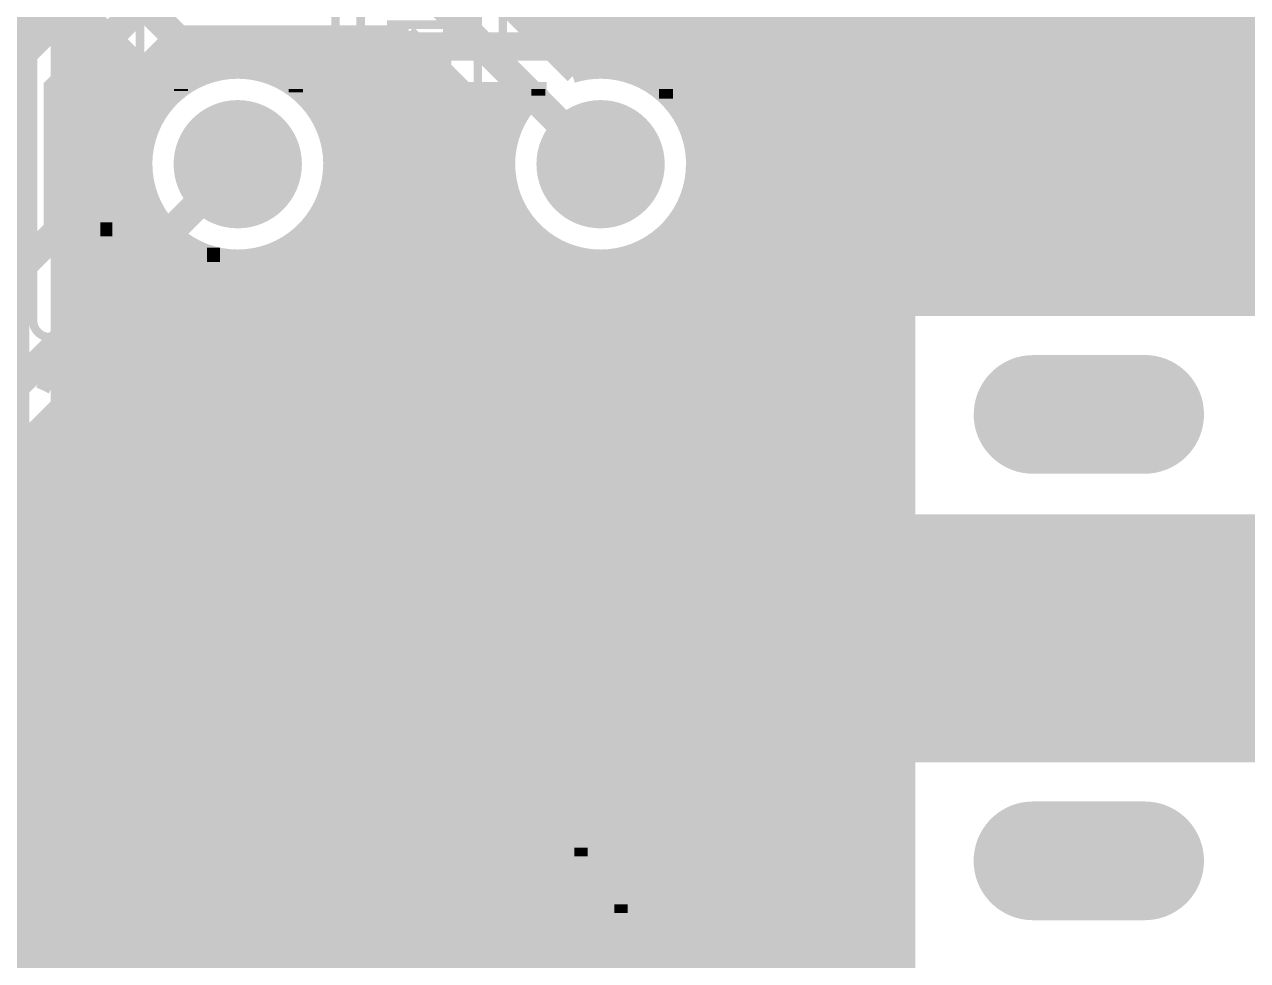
# Model space of a CAD drawing. Extents: x -5 to 100, y -56 to 115.
# Drawn here: x 32.93 to 54.84, y 21.21 to 37.99 of the extents above; entities that cross this region are included whole.
import ezdxf

# ---------------------------------------------------------------- set-up
doc = ezdxf.new("R2010")
doc.units = 0
doc.header["$MEASUREMENT"] = 0
doc.layers.get('0').update_dxf_attribs({"linetype": 'CONTINUOUS'})
for name, color, linetype in [('22-314-0_BOT', 7, 'CONTINUOUS'), ('22-314-0_DRD', 7, 'CONTINUOUS'), ('22-314-0_DRL', 2, 'CONTINUOUS'), ('22-314-0_SMB', 4, 'CONTINUOUS'), ('22-314-0_SMT', 3, 'CONTINUOUS'), ('22-314-0_SST', 5, 'CONTINUOUS'), ('22-314-0_TOP', 10, 'CONTINUOUS'), ('THRUHOLE_TAP', 12, 'CONTINUOUS')]:
    doc.layers.add(name, color=color, linetype=linetype)

# ---------------------------------------------------------------- blocks, each defined once
blk = doc.blocks.new('ROUND_3')
at = {"const_width": 1.14935}
blk.add_lwpolyline([(-0.574674, 0, 1), (0.574674, 0, 1)], format="xyb", close=True, dxfattribs=at)
blk = doc.blocks.new('ROUND_18')
at = {"const_width": 0.65024}
blk.add_lwpolyline([(-0.32512, 0, 1), (0.32512, 0, 1)], format="xyb", close=True, dxfattribs=at)

msp = doc.modelspace()

# ---------------------------------------------------------------- linework, layer by layer
at = {"layer": '22-314-0_BOT'}
for points, const_width in [([(43.66514, 17.85366), (38.227, 17.85366), (22.098, 34.036), (22.098, 36.322), (17.78, 40.64), (17.78, 64.516), (20.066, 66.802), (20.066, 81.788), (18.288, 83.566), (18.288, 90.932), (14.224, 94.996), (14.224, 104.77246), (15.75054, 106.299)], 0.508), ([(43.66514, 11.3538), (46.38294, 8.636), (50.8, 8.636), (52.578, 10.414), (52.578, 11.43), (48.006, 16.002), (48.006, 19.05), (45.466, 21.59), (37.592, 21.59), (32.766, 26.416), (32.766, 42.926), (22.86, 52.832), (22.86, 94.488), (17.59712, 99.74834), (17.59712, 104.648), (19.25066, 106.299)], 0.508), ([(26.24836, 106.299), (24.638, 104.68864), (24.638, 99.822), (25.146, 99.314), (25.146, 56.134), (30.48, 50.8), (30.48, 46.736), (34.036, 43.18), (34.036, 39.37), (35.814, 37.592), (53.594, 37.592), (58.166, 33.02), (65.024, 33.02), (67.38366, 35.37966), (67.38366, 35.4838)], 0.508), ([(50.165, 11.3538), (50.165, 11.557), (46.482, 15.24), (46.482, 19.05), (44.958, 20.574), (37.084, 20.574), (23.114, 34.544), (23.114, 41.656), (18.796, 45.974), (18.796, 64.262), (20.828, 66.294), (20.828, 82.296), (19.304, 83.82), (19.304, 96.266), (15.75054, 99.81946), (15.75054, 101.69906)], 0.508), ([(33.528, 38.80104), (35.27552, 37.05352)], 0.254), ([(33.528, 38.80104), (33.528, 26.73096)], 0.254), ([(33.6804, 38.64864), (33.6804, 26.57856)], 0.254), ([(33.909, 38.42004), (33.909, 26.34996)], 0.254), ([(54.2544, 38.354), (54.2544, 38.00856)], 0.254), ([(54.483, 38.354), (54.483, 37.77996)], 0.254), ([(54.7116, 38.354), (54.7116, 37.55136)], 0.254), ([(54.9402, 38.354), (54.9402, 37.32276)], 0.254), ([(34.1376, 38.19144), (34.1376, 26.12136)], 0.254), ([(54.13756, 38.1254), (58.48096, 33.782)], 0.254), ([(34.35604, 37.973), (33.528, 37.973)], 0.254), ([(34.3662, 37.96284), (34.3662, 25.89276)], 0.254), ([(57.32018, 37.973), (54.28996, 37.973)], 0.254), ([(34.58464, 37.7444), (33.528, 37.7444)], 0.254), ([(34.5948, 37.73424), (34.5948, 25.66416)], 0.254), ([(57.54878, 37.7444), (54.51856, 37.7444)], 0.254), ([(34.81324, 37.5158), (33.528, 37.5158)], 0.254), ([(34.8234, 37.50564), (34.8234, 25.43556)], 0.254), ([(57.77484, 37.5158), (54.74716, 37.5158)], 0.254), ([(35.04184, 37.2872), (33.528, 37.2872)], 0.254), ([(35.052, 37.27704), (35.052, 25.20696)], 0.254), ([(35.27044, 37.0586), (33.528, 37.0586)], 0.254), ([(35.2806, 37.04844), (35.2806, 36.24326)], 0.254), ([(35.78606, 36.83), (33.528, 36.83)], 0.254), ([(35.5092, 36.8935), (35.5092, 36.57854)], 0.254), ([(35.7378, 36.83254), (35.7378, 36.79444)], 0.254), ([(42.28592, 36.83), (37.72408, 36.83)], 0.254), ([(42.28592, 36.83), (37.72408, 36.83)], 0.254), ([(37.7952, 36.83), (37.7952, 36.77412)], 0.254), ([(38.0238, 36.83), (38.0238, 36.5506)], 0.254), ([(38.2524, 36.83), (38.2524, 36.195)], 0.254), ([(38.481, 36.83), (38.481, 22.352)], 0.254), ([(38.7096, 36.83), (38.7096, 22.352)], 0.254), ([(38.9382, 36.83), (38.9382, 22.352)], 0.254), ([(39.1668, 36.83), (39.1668, 22.352)], 0.254), ([(39.3954, 36.83), (39.3954, 22.352)], 0.254), ([(39.624, 36.83), (39.624, 22.352)], 0.254), ([(39.8526, 36.83), (39.8526, 22.352)], 0.254), ([(40.0812, 36.83), (40.0812, 22.352)], 0.254), ([(40.3098, 36.83), (40.3098, 22.352)], 0.254), ([(40.5384, 36.83), (40.5384, 22.352)], 0.254), ([(40.767, 36.83), (40.767, 22.352)], 0.254), ([(40.9956, 36.83), (40.9956, 22.352)], 0.254), ([(41.2242, 36.83), (41.2242, 22.352)], 0.254), ([(41.4528, 36.83), (41.4528, 22.352)], 0.254), ([(41.6814, 36.83), (41.6814, 36.00704)], 0.254), ([(41.91, 36.83), (41.91, 36.45408)], 0.254), ([(42.1386, 36.83), (42.1386, 36.71062)], 0.254), ([(53.27904, 36.83), (44.22394, 36.83)], 0.254), ([(53.27904, 36.83), (44.22394, 36.83)], 0.254), ([(44.4246, 36.83), (44.4246, 36.65982)], 0.254), ([(44.6532, 36.83), (44.6532, 36.37534)], 0.254), ([(44.8818, 36.83), (44.8818, 35.8013)], 0.254), ([(45.1104, 36.83), (45.1104, 22.352)], 0.254), ([(45.339, 36.83), (45.339, 22.352)], 0.254), ([(45.5676, 36.83), (45.5676, 22.34438)], 0.254), ([(45.7962, 36.83), (45.7962, 22.2758)], 0.254), ([(46.0248, 36.83), (46.0248, 22.10816)], 0.254), ([(46.2534, 36.83), (46.2534, 21.87956)], 0.254), ([(46.482, 36.83), (46.482, 21.65096)], 0.254), ([(46.7106, 36.83), (46.7106, 21.42236)], 0.254), ([(46.9392, 36.83), (46.9392, 21.19376)], 0.254), ([(47.1678, 36.83), (47.1678, 20.96516)], 0.254), ([(47.3964, 36.83), (47.3964, 20.73656)], 0.254), ([(47.625, 36.83), (47.625, 20.50796)], 0.254), ([(47.8536, 36.83), (47.8536, 20.27936)], 0.254), ([(48.0822, 36.83), (48.0822, 20.05076)], 0.254), ([(48.3108, 36.83), (48.3108, 19.82216)], 0.254), ([(48.5394, 36.83), (48.5394, 19.59356)], 0.254), ([(48.768, 36.83), (48.768, 19.05)], 0.254), ([(48.9966, 36.83), (48.9966, 32.893)], 0.254), ([(49.2252, 36.83), (49.2252, 32.893)], 0.254), ([(49.4538, 36.83), (49.4538, 32.893)], 0.254), ([(49.6824, 36.83), (49.6824, 32.893)], 0.254), ([(49.911, 36.83), (49.911, 32.893)], 0.254), ([(50.1396, 36.83), (50.1396, 32.893)], 0.254), ([(50.3682, 36.83), (50.3682, 32.893)], 0.254), ([(50.5968, 36.83), (50.5968, 32.893)], 0.254), ([(50.8254, 36.83), (50.8254, 32.893)], 0.254), ([(51.054, 36.83), (51.054, 32.893)], 0.254), ([(51.2826, 36.83), (51.2826, 32.893)], 0.254), ([(51.5112, 36.83), (51.5112, 32.893)], 0.254), ([(51.7398, 36.83), (51.7398, 32.893)], 0.254), ([(51.9684, 36.83), (51.9684, 32.893)], 0.254), ([(52.197, 36.83), (52.197, 32.893)], 0.254), ([(52.4256, 36.83), (52.4256, 32.893)], 0.254), ([(52.6542, 36.83), (52.6542, 32.893)], 0.254), ([(52.8828, 36.83), (52.8828, 32.893)], 0.254), ([(53.1114, 36.83), (53.1114, 32.893)], 0.254), ([(53.27904, 36.83), (57.62752, 32.48152)], 0.254), ([(53.34, 36.76904), (53.34, 32.893)], 0.254), ([(35.52952, 36.6014), (33.528, 36.6014)], 0.254), ([(42.02938, 36.6014), (37.98062, 36.6014)], 0.254), ([(53.50764, 36.6014), (44.48048, 36.6014)], 0.254), ([(53.5686, 36.54044), (53.5686, 32.893)], 0.254), ([(35.35426, 36.3728), (33.528, 36.3728)], 0.254), ([(41.85412, 36.3728), (38.15334, 36.3728)], 0.254), ([(53.73624, 36.3728), (44.6532, 36.3728)], 0.254), ([(53.7972, 36.31184), (53.7972, 32.893)], 0.254), ([(35.23234, 36.1442), (33.528, 36.1442)], 0.254), ([(41.7322, 36.1442), (38.27526, 36.1442)], 0.254), ([(53.96484, 36.1442), (44.77512, 36.1442)], 0.254), ([(54.0258, 36.08324), (54.0258, 32.893)], 0.254), ([(35.1536, 35.9156), (33.528, 35.9156)], 0.254), ([(41.65346, 35.9156), (38.354, 35.9156)], 0.254), ([(54.19344, 35.9156), (44.85386, 35.9156)], 0.254), ([(54.2544, 35.85464), (54.2544, 32.893)], 0.254), ([(35.10788, 35.687), (33.528, 35.687)], 0.254), ([(41.60774, 35.687), (38.39972, 35.687)], 0.254), ([(54.42204, 35.687), (44.89958, 35.687)], 0.254), ([(54.483, 35.62604), (54.483, 32.893)], 0.254), ([(35.09772, 35.4584), (33.528, 35.4584)], 0.254), ([(41.59758, 35.4584), (38.41242, 35.4584)], 0.254), ([(54.65064, 35.4584), (44.91228, 35.4584)], 0.254), ([(54.7116, 35.39744), (54.7116, 32.893)], 0.254), ([(35.1155, 35.2298), (33.528, 35.2298)], 0.254), ([(41.61536, 35.2298), (38.3921, 35.2298)], 0.254), ([(44.8818, 35.16884), (44.8818, 22.352)], 0.254), ([(54.87924, 35.2298), (44.89196, 35.2298)], 0.254), ([(54.9402, 35.16884), (54.9402, 32.893)], 0.254), ([(35.16884, 35.0012), (33.528, 35.0012)], 0.254), ([(41.6687, 35.0012), (38.33876, 35.0012)], 0.254), ([(41.6814, 34.96056), (41.6814, 22.352)], 0.254), ([(55.10784, 35.0012), (44.83862, 35.0012)], 0.254), ([(35.25774, 34.7726), (33.528, 34.7726)], 0.254), ([(35.2806, 34.72688), (35.2806, 24.97836)], 0.254), ([(38.2524, 34.7726), (38.2524, 22.352)], 0.254), ([(41.7576, 34.7726), (38.2524, 34.7726)], 0.254), ([(55.33644, 34.7726), (44.75226, 34.7726)], 0.254), ([(35.38982, 34.544), (33.528, 34.544)], 0.254), ([(41.88968, 34.544), (38.12032, 34.544)], 0.254), ([(41.91, 34.51352), (41.91, 22.352)], 0.254), ([(55.56504, 34.544), (44.62018, 34.544)], 0.254), ([(44.6532, 34.5948), (44.6532, 22.352)], 0.254), ([(35.57778, 34.3154), (33.528, 34.3154)], 0.254), ([(35.5092, 34.38906), (35.5092, 24.74976)], 0.254), ([(42.07764, 34.3154), (37.92982, 34.3154)], 0.254), ([(38.0238, 34.417), (38.0238, 22.352)], 0.254), ([(44.4246, 34.31032), (44.4246, 22.352)], 0.254), ([(55.79364, 34.3154), (44.42968, 34.3154)], 0.254), ([(35.86226, 34.0868), (33.528, 34.0868)], 0.254), ([(35.7378, 34.1757), (35.7378, 24.52116)], 0.254), ([(42.36212, 34.0868), (37.64534, 34.0868)], 0.254), ([(37.7952, 34.19348), (37.7952, 22.46376)], 0.254), ([(42.1386, 34.25952), (42.1386, 22.352)], 0.254), ([(42.3672, 34.08426), (42.3672, 22.352)], 0.254), ([(56.02224, 34.0868), (44.1452, 34.0868)], 0.254), ([(44.196, 34.11982), (44.196, 22.352)], 0.254), ([(36.43376, 33.8582), (33.528, 33.8582)], 0.254), ([(35.9664, 34.02584), (35.9664, 24.29256)], 0.254), ([(36.195, 33.92424), (36.195, 24.06396)], 0.254), ([(36.4236, 33.86074), (36.4236, 23.83536)], 0.254), ([(42.93362, 33.8582), (37.07384, 33.8582)], 0.254), ([(37.1094, 33.86582), (37.1094, 23.14956)], 0.254), ([(37.338, 33.93186), (37.338, 22.92096)], 0.254), ([(37.5666, 34.03854), (37.5666, 22.69236)], 0.254), ([(42.5958, 33.96234), (42.5958, 22.352)], 0.254), ([(42.8244, 33.8836), (42.8244, 22.352)], 0.254), ([(43.053, 33.83788), (43.053, 22.352)], 0.254), ([(43.5102, 33.8455), (43.5102, 22.352)], 0.254), ([(56.25084, 33.8582), (43.5737, 33.8582)], 0.254), ([(43.7388, 33.89884), (43.7388, 22.352)], 0.254), ([(43.9674, 33.98774), (43.9674, 22.352)], 0.254), ([(56.47944, 33.6296), (33.528, 33.6296)], 0.254), ([(36.6522, 33.83026), (36.6522, 23.60676)], 0.254), ([(36.8808, 33.83026), (36.8808, 23.37816)], 0.254), ([(43.2816, 33.82772), (43.2816, 22.352)], 0.254), ([(21.55698, 33.49752), (37.68344, 17.32026)], 0.254), ([(56.70804, 33.401), (33.528, 33.401)], 0.254), ([(56.93664, 33.1724), (33.528, 33.1724)], 0.254), ([(57.16524, 32.9438), (33.528, 32.9438)], 0.254), ([(55.118, 32.893), (48.768, 32.893), (48.768, 29.083)], 0.254), ([(48.768, 32.7152), (33.528, 32.7152)], 0.254), ([(48.768, 32.4866), (33.528, 32.4866)], 0.254), ([(48.768, 32.258), (33.528, 32.258)], 0.254), ([(48.768, 32.0294), (33.528, 32.0294)], 0.254), ([(48.768, 31.8008), (33.528, 31.8008)], 0.254), ([(48.768, 31.5722), (33.528, 31.5722)], 0.254), ([(48.768, 31.3436), (33.528, 31.3436)], 0.254), ([(48.768, 31.115), (33.528, 31.115)], 0.254), ([(48.768, 30.8864), (33.528, 30.8864)], 0.254), ([(48.768, 30.6578), (33.528, 30.6578)], 0.254), ([(48.768, 30.4292), (33.528, 30.4292)], 0.254), ([(48.768, 30.2006), (33.528, 30.2006)], 0.254), ([(48.768, 29.972), (33.528, 29.972)], 0.254), ([(48.768, 29.7434), (33.528, 29.7434)], 0.254), ([(48.768, 29.5148), (33.528, 29.5148)], 0.254), ([(48.768, 29.2862), (33.528, 29.2862)], 0.254), ([(74.676, 29.0576), (33.528, 29.0576)], 0.254), ([(55.118, 29.083), (48.768, 29.083)], 0.254), ([(48.9966, 29.083), (48.9966, 24.892)], 0.254), ([(49.2252, 29.083), (49.2252, 24.892)], 0.254), ([(49.4538, 29.083), (49.4538, 24.892)], 0.254), ([(49.6824, 29.083), (49.6824, 24.892)], 0.254), ([(49.911, 29.083), (49.911, 24.892)], 0.254), ([(50.1396, 29.083), (50.1396, 24.892)], 0.254), ([(50.3682, 29.083), (50.3682, 24.892)], 0.254), ([(50.5968, 29.083), (50.5968, 24.892)], 0.254), ([(50.8254, 29.083), (50.8254, 24.892)], 0.254), ([(51.054, 29.083), (51.054, 24.892)], 0.254), ([(51.2826, 29.083), (51.2826, 24.892)], 0.254), ([(51.5112, 29.083), (51.5112, 24.892)], 0.254), ([(51.7398, 29.083), (51.7398, 24.892)], 0.254), ([(51.9684, 29.083), (51.9684, 24.892)], 0.254), ([(52.197, 29.083), (52.197, 24.892)], 0.254), ([(52.4256, 29.083), (52.4256, 24.892)], 0.254), ([(52.6542, 29.083), (52.6542, 24.892)], 0.254), ([(52.8828, 29.083), (52.8828, 24.892)], 0.254), ([(53.1114, 29.083), (53.1114, 24.892)], 0.254), ([(53.34, 29.083), (53.34, 24.892)], 0.254), ([(53.5686, 29.083), (53.5686, 24.892)], 0.254), ([(53.7972, 29.083), (53.7972, 24.892)], 0.254), ([(54.0258, 29.083), (54.0258, 24.892)], 0.254), ([(54.2544, 29.083), (54.2544, 24.892)], 0.254), ([(54.483, 29.083), (54.483, 24.892)], 0.254), ([(54.7116, 29.083), (54.7116, 24.892)], 0.254), ([(54.9402, 29.083), (54.9402, 24.892)], 0.254), ([(74.676, 28.829), (33.528, 28.829)], 0.254), ([(74.676, 28.6004), (33.528, 28.6004)], 0.254), ([(74.676, 28.3718), (33.528, 28.3718)], 0.254), ([(74.676, 28.1432), (33.528, 28.1432)], 0.254), ([(74.676, 27.9146), (33.528, 27.9146)], 0.254), ([(74.676, 27.686), (33.528, 27.686)], 0.254), ([(74.676, 27.4574), (33.528, 27.4574)], 0.254), ([(74.676, 27.2288), (33.528, 27.2288)], 0.254), ([(74.676, 27.0002), (33.528, 27.0002)], 0.254), ([(74.676, 26.7716), (33.528, 26.7716)], 0.254), ([(33.528, 26.73096), (37.90696, 22.352)], 0.254), ([(74.676, 26.543), (33.71596, 26.543)], 0.254), ([(74.676, 26.3144), (33.94456, 26.3144)], 0.254), ([(74.676, 26.0858), (34.17316, 26.0858)], 0.254), ([(74.676, 25.8572), (34.40176, 25.8572)], 0.254), ([(74.676, 25.6286), (34.63036, 25.6286)], 0.254), ([(74.676, 25.4), (34.85896, 25.4)], 0.254), ([(74.676, 25.1714), (35.08756, 25.1714)], 0.254), ([(74.676, 24.9428), (35.31616, 24.9428)], 0.254), ([(55.118, 24.892), (48.768, 24.892), (48.768, 21.082)], 0.254), ([(29.24556, 24.6634), (34.32048, 19.58848)], 0.254), ([(48.768, 24.7142), (35.54476, 24.7142)], 0.254), ([(48.768, 24.4856), (35.77336, 24.4856)], 0.254), ([(48.768, 24.257), (36.00196, 24.257)], 0.254), ([(48.768, 24.0284), (36.23056, 24.0284)], 0.254), ([(48.768, 23.7998), (36.45916, 23.7998)], 0.254), ([(48.768, 23.5712), (36.68776, 23.5712)], 0.254), ([(48.768, 23.3426), (36.91636, 23.3426)], 0.254), ([(48.768, 23.114), (37.14496, 23.114)], 0.254), ([(48.768, 22.8854), (37.37356, 22.8854)], 0.254), ([(48.768, 22.6568), (37.60216, 22.6568)], 0.254), ([(48.768, 22.4282), (37.83076, 22.4282)], 0.254), ([(45.466, 22.352), (37.90696, 22.352)], 0.254), ([(32.81934, 22.1996), (31.70936, 22.1996)], 0.254), ([(32.9946, 22.02434), (32.9946, 20.91436)], 0.254), ([(48.768, 22.1996), (45.9232, 22.1996)], 0.254), ([(46.00956, 22.1234), (48.54448, 19.58848)], 0.254), ([(33.04794, 21.971), (31.93796, 21.971)], 0.254), ([(33.2232, 21.79574), (33.2232, 20.68576)], 0.254), ([(48.768, 21.971), (46.16196, 21.971)], 0.254), ([(33.27654, 21.7424), (32.16656, 21.7424)], 0.254), ([(48.768, 21.7424), (46.39056, 21.7424)], 0.254), ([(33.5026, 21.5138), (32.39516, 21.5138)], 0.254), ([(33.4518, 21.5646), (33.4518, 20.45716)], 0.254), ([(48.768, 21.5138), (46.61916, 21.5138)], 0.254), ([(33.7312, 21.2852), (32.62376, 21.2852)], 0.254), ([(33.6804, 21.336), (33.6804, 20.22856)], 0.254), ([(48.768, 21.2852), (46.84776, 21.2852)], 0.254), ([(33.909, 21.1074), (33.909, 19.99996)], 0.254)]:
    msp.add_lwpolyline(points, dxfattribs=dict(at, const_width=const_width))
at = {"layer": '22-314-0_BOT', "const_width": 0.254}
for points in [[(35.27552, 37.05352, 0.1894043), (35.7861, 36.83099)], [(35.27552, 37.05352, 0.1894043), (35.7861, 36.83099)], [(35.78606, 36.83, 0.2414122), (35.09586, 35.4838)], [(38.41242, 35.4838, 0.2410835), (37.72361, 36.82935)], [(42.28592, 36.83, 0.2414122), (41.59572, 35.4838)], [(44.91228, 35.4838, 0.2410835), (44.22347, 36.82935)], [(35.09772, 35.4838, 0.4142136), (36.7538, 33.82772)], [(36.7538, 33.82772, 0.4142136), (38.40988, 35.4838)], [(41.59758, 35.4838, 0.4142136), (43.25366, 33.82772)], [(43.25366, 33.82772, 0.4142136), (44.90974, 35.4838)], [(46.00448, 22.12848, 0.1989124), (45.466, 22.35152)], [(46.00448, 22.12848, 0.1989124), (45.466, 22.35152)]]:
    msp.add_lwpolyline(points, format="xyb", dxfattribs=at)
at = {"layer": '22-314-0_DRD', "const_width": 0.254}
for points in [[(36.1188, 36.1188), (36.1188, 34.8488)], [(37.3888, 36.1188), (36.1188, 36.1188)], [(37.3888, 36.1188), (36.1188, 34.8488)], [(37.3888, 34.8488), (36.1188, 36.1188)], [(37.3888, 34.8488), (37.3888, 36.1188)], [(42.61866, 36.1188), (42.61866, 34.8488)], [(43.88866, 36.1188), (42.61866, 36.1188)], [(43.88866, 36.1188), (42.61866, 34.8488)], [(43.88866, 34.8488), (42.61866, 36.1188)], [(43.88866, 34.8488), (43.88866, 36.1188)], [(36.1188, 34.8488), (37.3888, 34.8488)], [(42.61866, 34.8488), (43.88866, 34.8488)]]:
    msp.add_lwpolyline(points, dxfattribs=at)
at = {"layer": '22-314-0_DRL', "const_width": 0.127}
for points in [[(51.00066, 31.99892, 0.4142136), (50.00244, 31.0007)], [(54.0004, 31.0007, 0.4142136), (52.99964, 32.00146)], [(49.9999, 31.0007, 0.4142136), (51.00066, 29.99994)], [(52.99964, 29.99994, 0.4142136), (54.0004, 31.0007)], [(51.00066, 24.00046, 0.4142136), (49.9999, 22.9997)], [(54.0004, 22.9997, 0.4142136), (52.99964, 24.00046)], [(49.9999, 22.9997, 0.4142136), (51.00066, 21.99894)], [(52.99964, 21.99894, 0.4142136), (54.0004, 22.9997)]]:
    msp.add_lwpolyline(points, format="xyb", dxfattribs=at)
for points in [[(53.3654, 31.93034), (50.63236, 31.93034)], [(50.673, 31.94558), (50.673, 30.05328)], [(50.7873, 31.97606), (50.7873, 30.0228)], [(50.9016, 31.99384), (50.9016, 30.00502)], [(52.99964, 31.99892), (51.00066, 31.99892)], [(51.0159, 31.99892), (51.0159, 29.99994)], [(51.1302, 31.99892), (51.1302, 29.99994)], [(51.2445, 31.99892), (51.2445, 29.99994)], [(51.3588, 31.99892), (51.3588, 29.99994)], [(51.4731, 31.99892), (51.4731, 29.99994)], [(51.5874, 31.99892), (51.5874, 29.99994)], [(51.7017, 31.99892), (51.7017, 29.99994)], [(51.816, 31.99892), (51.816, 29.99994)], [(51.9303, 31.99892), (51.9303, 29.99994)], [(52.0446, 31.99892), (52.0446, 29.99994)], [(52.1589, 31.99892), (52.1589, 29.99994)], [(52.2732, 31.99892), (52.2732, 29.99994)], [(52.3875, 31.99892), (52.3875, 29.99994)], [(52.5018, 31.99892), (52.5018, 29.99994)], [(52.6161, 31.99892), (52.6161, 29.99994)], [(52.7304, 31.99892), (52.7304, 29.99994)], [(52.8447, 31.99892), (52.8447, 29.99994)], [(52.959, 31.99892), (52.959, 29.99994)], [(53.0733, 31.99638), (53.0733, 30.00248)], [(53.1876, 31.98114), (53.1876, 30.01772)], [(53.3019, 31.9532), (53.3019, 30.04566)], [(50.3301, 31.74238), (50.3301, 30.25648)], [(53.57622, 31.81604), (50.42154, 31.81604)], [(50.4444, 31.83128), (50.4444, 30.16758)], [(50.5587, 31.89732), (50.5587, 30.10154)], [(53.4162, 31.90748), (53.4162, 30.09138)], [(53.5305, 31.84652), (53.5305, 30.15234)], [(53.6448, 31.7627), (53.6448, 30.23616)], [(53.80736, 31.58744), (50.1904, 31.58744)], [(50.2158, 31.62046), (50.2158, 30.3784)], [(53.71084, 31.70174), (50.28692, 31.70174)], [(53.7591, 31.65094), (53.7591, 30.34792)], [(53.93182, 31.35884), (50.06594, 31.35884)], [(50.1015, 31.43758), (50.1015, 30.56128)], [(53.88102, 31.47314), (50.11928, 31.47314)], [(53.8734, 31.48584), (53.8734, 30.51302)], [(53.99024, 31.13024), (50.00752, 31.13024)], [(53.96992, 31.24454), (50.03038, 31.24454)], [(53.9877, 31.1531), (53.9877, 30.84576)], [(53.99786, 31.01594), (49.9999, 31.01594)], [(53.99532, 30.90164), (50.00498, 30.90164)], [(53.97754, 30.78734), (50.02276, 30.78734)], [(53.94452, 30.67304), (50.05324, 30.67304)], [(53.89626, 30.55874), (50.1015, 30.55874)], [(53.83022, 30.44444), (50.16754, 30.44444)], [(53.74132, 30.33014), (50.25644, 30.33014)], [(53.6194, 30.21584), (50.37836, 30.21584)], [(53.43906, 30.10154), (50.56124, 30.10154)], [(52.99964, 29.99994), (51.00066, 29.99994)], [(50.4444, 23.83028), (50.4444, 22.16658)], [(50.5587, 23.89632), (50.5587, 22.10308)], [(53.3654, 23.92934), (50.63236, 23.92934)], [(50.673, 23.94458), (50.673, 22.05482)], [(50.7873, 23.9776), (50.7873, 22.0218)], [(50.9016, 23.99538), (50.9016, 22.00402)], [(52.99964, 24.00046), (51.00066, 24.00046)], [(51.0159, 24.00046), (51.0159, 21.99894)], [(51.1302, 24.00046), (51.1302, 21.99894)], [(51.2445, 24.00046), (51.2445, 21.99894)], [(51.3588, 24.00046), (51.3588, 21.99894)], [(51.4731, 24.00046), (51.4731, 21.99894)], [(51.5874, 24.00046), (51.5874, 21.99894)], [(51.7017, 24.00046), (51.7017, 21.99894)], [(51.816, 24.00046), (51.816, 21.99894)], [(51.9303, 24.00046), (51.9303, 21.99894)], [(52.0446, 24.00046), (52.0446, 21.99894)], [(52.1589, 24.00046), (52.1589, 21.99894)], [(52.2732, 24.00046), (52.2732, 21.99894)], [(52.3875, 24.00046), (52.3875, 21.99894)], [(52.5018, 24.00046), (52.5018, 21.99894)], [(52.6161, 24.00046), (52.6161, 21.99894)], [(52.7304, 24.00046), (52.7304, 21.99894)], [(52.8447, 24.00046), (52.8447, 21.99894)], [(52.959, 24.00046), (52.959, 21.99894)], [(53.0733, 23.99538), (53.0733, 22.00148)], [(53.1876, 23.98014), (53.1876, 22.01672)], [(53.3019, 23.9522), (53.3019, 22.0472)], [(53.4162, 23.90902), (53.4162, 22.09038)], [(53.5305, 23.84552), (53.5305, 22.15134)], [(50.2158, 23.61946), (50.2158, 22.37994)], [(53.71084, 23.70074), (50.28692, 23.70074)], [(50.3301, 23.74138), (50.3301, 22.25802)], [(53.57622, 23.81504), (50.42154, 23.81504)], [(53.6448, 23.76424), (53.6448, 22.23516)], [(53.7591, 23.64994), (53.7591, 22.34946)], [(50.1015, 23.43912), (50.1015, 22.56028)], [(53.88102, 23.47214), (50.11928, 23.47214)], [(53.80736, 23.58644), (50.1904, 23.58644)], [(53.8734, 23.48484), (53.8734, 22.51202)], [(53.96992, 23.24354), (50.03038, 23.24354)], [(53.93182, 23.35784), (50.06594, 23.35784)], [(53.99786, 23.01494), (49.9999, 23.01494)], [(53.99024, 23.12924), (50.00752, 23.12924)], [(53.9877, 23.1521), (53.9877, 22.84476)], [(53.99532, 22.90064), (50.00498, 22.90064)], [(53.97754, 22.78634), (50.02276, 22.78634)], [(53.94452, 22.67204), (50.05324, 22.67204)], [(53.89626, 22.55774), (50.1015, 22.55774)], [(53.83022, 22.44344), (50.16754, 22.44344)], [(53.74132, 22.32914), (50.25644, 22.32914)], [(53.6194, 22.21484), (50.37836, 22.21484)], [(53.43906, 22.10054), (50.56124, 22.10054)], [(52.99964, 21.99894), (51.00066, 21.99894)]]:
    msp.add_lwpolyline(points, dxfattribs=at)
at = {"layer": '22-314-0_SST'}
for points, const_width in [([(33.08604, 32.68472), (33.08604, 44.78528)], 0.1524), ([(46.92396, 44.78528), (46.92396, 32.68472)], 0.1524), ([(38.50386, 38.48354), (38.95598, 38.60546), (38.95598, 32.83458), (38.50386, 33.2359), (38.50386, 38.48354), (35.00374, 38.48354), (34.55416, 38.60546), (34.55416, 32.83458), (35.45586, 32.83458), (35.45586, 32.385), (34.63544, 32.385), (33.38576, 32.385)], 0.1524), ([(46.62424, 32.385), (45.37456, 32.385), (44.55414, 32.385), (44.55414, 32.83458), (45.45584, 32.83458), (45.45584, 38.60546), (41.05402, 38.60546), (41.05402, 32.83458), (42.45356, 32.83458), (42.45356, 32.58566), (42.65422, 32.58566), (42.65422, 30.33522), (44.35602, 30.33522)], 0.1524), ([(35.00374, 38.48354), (35.00374, 33.2359)], 0.1524), ([(41.5036, 33.2359), (41.5036, 38.48354), (45.00372, 38.48354), (45.00372, 33.2359), (44.35602, 33.2359), (44.55414, 32.83458)], 0.1524), ([(39.50462, 33.38576), (40.50538, 33.38576), (40.50538, 37.9857), (39.50462, 37.9857), (39.50462, 33.38576)], 0.1524), ([(42.65422, 32.58566), (42.65422, 33.2359), (42.45356, 32.83458)], 0.1524), ([(34.55416, 32.83458), (35.00374, 33.2359), (35.65398, 33.2359), (35.45586, 32.83458)], 0.1524), ([(34.93516, 30.08376), (35.65398, 30.08376), (44.35602, 30.08376), (44.35602, 31.3182), (44.35602, 33.2359), (42.65422, 33.2359), (41.5036, 33.2359), (41.05402, 32.83458)], 0.1524), ([(35.45586, 32.385), (35.65398, 31.3182), (35.65398, 33.2359), (37.35578, 33.2359), (37.5539, 32.83458), (37.5539, 32.58566), (37.35578, 32.58566), (37.35578, 30.33522), (35.65398, 30.33522)], 0.1524), ([(38.50386, 33.2359), (37.35578, 33.2359), (37.35578, 32.58566)], 0.1524), ([(45.45584, 32.83458), (45.00372, 33.2359)], 0.1524), ([(37.5539, 32.83458), (38.95598, 32.83458)], 0.1524), ([(42.45356, 32.58566), (37.5539, 32.58566)], 0.1524), ([(42.15384, 32.58566), (42.15384, 30.33522), (37.85362, 30.33522), (37.85362, 32.58566)], 0.1524), ([(34.63544, 32.385), (34.63544, 30.38602)], 0.1524), ([(37.85362, 32.385), (42.15384, 32.385)], 0.1524), ([(44.55414, 32.385), (44.35602, 31.3182)], 0.1524), ([(45.37456, 30.38602), (45.37456, 32.385)], 0.1524), ([(46.24832, 30.62732), (46.24832, 31.89732), (46.0375, 31.6865)], 0.254), ([(34.0995, 30.37332), (33.25368, 30.37332), (34.0995, 31.22168), (34.0995, 31.4325), (33.99282, 31.64332), (33.35782, 31.64332), (33.25368, 31.4325)], 0.254), ([(35.65398, 30.08376), (35.65398, 31.3182)], 0.1524), ([(35.65398, 30.8356), (37.35578, 30.8356)], 0.1524), ([(37.85362, 30.8356), (42.15384, 30.8356)], 0.1524), ([(42.65422, 30.8356), (44.35602, 30.8356)], 0.1524), ([(46.46168, 30.62732), (46.0375, 30.62732)], 0.254), ([(44.35602, 30.08376), (45.07484, 30.08376)], 0.1524), ([(42.60342, 22.479), (42.60342, 22.30882), (42.66438, 22.14118), (42.9006, 22.14118), (42.95902, 22.30882), (42.95902, 23.15718)], 0.1524), ([(43.01998, 23.15718), (42.78122, 23.15718)], 0.1524), ([(43.61942, 22.14118), (43.61942, 23.15718), (43.50258, 22.987)], 0.1524), ([(44.577, 22.479), (44.10202, 22.479), (44.34078, 23.15718), (44.45762, 23.15718), (44.45762, 22.14118)], 0.1524), ([(43.7388, 22.14118), (43.50258, 22.14118)], 0.1524)]:
    msp.add_lwpolyline(points, dxfattribs=dict(at, const_width=const_width))
at = {"layer": '22-314-0_SST', "const_width": 0.1524}
for points in [[(33.08604, 32.68472, 0.4142136), (33.38576, 32.385)], [(46.62424, 32.385, 0.4142136), (46.92396, 32.68472)], [(34.63544, 30.38602, 0.4142136), (34.93516, 30.0863)], [(45.07484, 30.08376, 0.4142136), (45.3771, 30.38602)]]:
    msp.add_lwpolyline(points, format="xyb", dxfattribs=at)
at = {"layer": '22-314-0_TOP'}
for points, const_width in [([(47.625, 48.514), (47.625, -3.175)], 0.254), ([(47.8536, 48.514), (47.8536, -3.175)], 0.254), ([(48.0822, 48.514), (48.0822, -3.175)], 0.254), ([(48.3108, 48.514), (48.3108, -3.175)], 0.254), ([(48.5394, 48.514), (48.5394, 18.17878)], 0.254), ([(48.768, 48.514), (48.768, 18.74774)], 0.254), ([(32.9946, 44.1579), (32.9946, 37.37356)], 0.254), ([(33.2232, 43.9293), (33.2232, 37.60216)], 0.254), ([(47.3964, 44.03344), (47.3964, -3.175)], 0.254), ([(33.4518, 43.7007), (33.4518, 37.83076)], 0.254), ([(45.1104, 43.6626), (45.1104, 18.66646)], 0.254), ([(47.1678, 43.561), (47.1678, -3.175)], 0.254), ([(33.6804, 43.4721), (33.6804, 38.05936)], 0.254), ([(45.339, 43.39336), (45.339, -3.175)], 0.254), ([(46.9392, 43.33494), (46.9392, -3.175)], 0.254), ([(45.5676, 43.23334), (45.5676, -3.175)], 0.254), ([(45.7962, 43.13428), (45.7962, -3.175)], 0.254), ([(46.0248, 43.08602), (46.0248, -3.175)], 0.254), ([(46.2534, 43.0784), (46.2534, -3.175)], 0.254), ([(46.482, 43.11396), (46.482, -3.175)], 0.254), ([(46.7106, 43.19524), (46.7106, -3.175)], 0.254), ([(48.9966, 42.545), (48.9966, 32.893)], 0.254), ([(49.2252, 42.545), (49.2252, 32.893)], 0.254), ([(49.4538, 42.545), (49.4538, 32.893)], 0.254), ([(49.6824, 42.545), (49.6824, 32.893)], 0.254), ([(49.911, 42.545), (49.911, 32.893)], 0.254), ([(50.1396, 42.545), (50.1396, 32.893)], 0.254), ([(50.3682, 42.545), (50.3682, 32.893)], 0.254), ([(50.5968, 42.545), (50.5968, 32.893)], 0.254), ([(50.8254, 42.545), (50.8254, 32.893)], 0.254), ([(51.054, 42.545), (51.054, 32.893)], 0.254), ([(51.2826, 42.545), (51.2826, 32.893)], 0.254), ([(51.5112, 42.545), (51.5112, 32.893)], 0.254), ([(51.7398, 42.545), (51.7398, 32.893)], 0.254), ([(51.9684, 42.545), (51.9684, 32.893)], 0.254), ([(52.197, 42.545), (52.197, 32.893)], 0.254), ([(52.4256, 42.545), (52.4256, 32.893)], 0.254), ([(52.6542, 42.545), (52.6542, 32.893)], 0.254), ([(52.8828, 42.545), (52.8828, 32.893)], 0.254), ([(53.1114, 42.545), (53.1114, 32.893)], 0.254), ([(53.34, 42.545), (53.34, 32.893)], 0.254), ([(53.5686, 42.545), (53.5686, 32.893)], 0.254), ([(53.7972, 42.545), (53.7972, 32.893)], 0.254), ([(54.0258, 42.545), (54.0258, 32.893)], 0.254), ([(54.2544, 42.545), (54.2544, 32.893)], 0.254), ([(54.483, 42.545), (54.483, 32.893)], 0.254), ([(54.7116, 42.545), (54.7116, 32.893)], 0.254), ([(54.9402, 42.545), (54.9402, 32.893)], 0.254), ([(44.8818, 41.6687), (44.8818, 35.8013)], 0.254), ([(44.6532, 41.09466), (44.6532, 36.37534)], 0.254), ([(41.91, 41.01338), (41.91, 37.90696)], 0.254), ([(42.1386, 40.75938), (42.1386, 37.67836)], 0.254), ([(44.4246, 40.81018), (44.4246, 36.65982)], 0.254), ([(42.3672, 40.58412), (42.3672, 37.44976)], 0.254), ([(42.5958, 40.4622), (42.5958, 37.22116)], 0.254), ([(43.9674, 40.4876), (43.9674, 36.97986)], 0.254), ([(44.196, 40.61968), (44.196, 36.84778)], 0.254), ([(42.8244, 40.38346), (42.8244, 37.084)], 0.254), ([(43.053, 40.33774), (43.053, 37.12972)], 0.254), ([(43.2816, 40.32758), (43.2816, 37.14242)], 0.254), ([(43.5102, 40.34536), (43.5102, 37.1221)], 0.254), ([(43.7388, 40.3987), (43.7388, 37.06876)], 0.254), ([(34.76752, 39.14648), (32.99206, 37.37356)], 0.254), ([(40.67048, 39.14648), (42.75328, 37.06368)], 0.254), ([(19.75866, 35.4838), (22.987, 32.258), (31.496, 32.258), (33.528, 34.29), (33.528, 36.83), (35.306, 38.608), (40.132, 38.608), (43.25366, 35.4838)], 0.508), ([(33.59404, 37.973), (32.00654, 37.973)], 0.254), ([(35.62096, 37.846), (34.29, 36.51504)], 0.254), ([(39.81704, 37.846), (35.62096, 37.846)], 0.254), ([(35.7378, 37.846), (35.7378, 36.79444)], 0.254), ([(35.9664, 37.846), (35.9664, 36.94176)], 0.254), ([(36.195, 37.846), (36.195, 37.0459)], 0.254), ([(36.4236, 37.846), (36.4236, 37.1094)], 0.254), ([(36.6522, 37.846), (36.6522, 37.13988)], 0.254), ([(36.8808, 37.846), (36.8808, 37.13734)], 0.254), ([(37.1094, 37.846), (37.1094, 37.10432)], 0.254), ([(37.338, 37.846), (37.338, 37.03574)], 0.254), ([(37.5666, 37.846), (37.5666, 36.92906)], 0.254), ([(37.7952, 37.846), (37.7952, 36.77412)], 0.254), ([(38.0238, 37.846), (38.0238, 36.5506)], 0.254), ([(38.2524, 37.846), (38.2524, 36.195)], 0.254), ([(38.481, 37.846), (38.481, -3.175)], 0.254), ([(38.7096, 37.846), (38.7096, -3.175)], 0.254), ([(38.9382, 37.846), (38.9382, -3.175)], 0.254), ([(39.1668, 37.846), (39.1668, -3.175)], 0.254), ([(39.3954, 37.846), (39.3954, -3.175)], 0.254), ([(39.624, 37.846), (39.624, -3.175)], 0.254), ([(39.81704, 37.846), (41.67378, 35.98672)], 0.254), ([(39.8526, 37.81044), (39.8526, -3.175)], 0.254), ([(68.7959, 37.973), (41.84396, 37.973)], 0.254), ([(33.36544, 37.7444), (31.99892, 37.7444)], 0.254), ([(35.5092, 37.73424), (35.5092, 36.57854)], 0.254), ([(39.91864, 37.7444), (35.51936, 37.7444)], 0.254), ([(40.0812, 37.58184), (40.0812, -3.175)], 0.254), ([(68.5673, 37.7444), (42.07256, 37.7444)], 0.254), ([(33.13684, 37.5158), (31.9786, 37.5158)], 0.254), ([(35.2806, 37.50564), (35.2806, 36.24326)], 0.254), ([(40.14724, 37.5158), (35.29076, 37.5158)], 0.254), ([(40.3098, 37.35324), (40.3098, -3.175)], 0.254), ([(68.3387, 37.5158), (42.30116, 37.5158)], 0.254), ([(32.9184, 37.2872), (31.94304, 37.2872)], 0.254), ([(35.052, 37.27704), (35.052, 34.85896)], 0.254), ([(40.3733, 37.2872), (35.06216, 37.2872)], 0.254), ([(68.1101, 37.2872), (42.52976, 37.2872)], 0.254), ([(34.8234, 37.04844), (34.8234, 34.63036)], 0.254), ([(36.2331, 37.0586), (34.83356, 37.0586)], 0.254), ([(40.6019, 37.0586), (37.2745, 37.0586)], 0.254), ([(40.5384, 37.1221), (40.5384, -3.175)], 0.254), ([(60.3631, 37.0586), (43.77436, 37.0586)], 0.254), ([(34.5948, 36.81984), (34.5948, 34.40176)], 0.254), ([(35.78606, 36.83), (34.60496, 36.83)], 0.254), ([(40.8305, 36.83), (37.72408, 36.83)], 0.254), ([(40.767, 36.8935), (40.767, -3.175)], 0.254), ([(59.91606, 36.83), (44.22394, 36.83)], 0.254), ([(34.29, 36.51504), (34.29, 34.29)], 0.254), ([(34.3662, 36.59124), (34.3662, 34.17316)], 0.254), ([(35.52952, 36.6014), (34.37636, 36.6014)], 0.254), ([(41.0591, 36.6014), (37.98062, 36.6014)], 0.254), ([(40.9956, 36.6649), (40.9956, -3.175)], 0.254), ([(59.65952, 36.6014), (44.48048, 36.6014)], 0.254), ([(35.35426, 36.3728), (34.29, 36.3728)], 0.254), ([(41.2877, 36.3728), (38.15334, 36.3728)], 0.254), ([(41.2242, 36.4363), (41.2242, -3.175)], 0.254), ([(59.48426, 36.3728), (44.6532, 36.3728)], 0.254), ([(35.23234, 36.1442), (34.29, 36.1442)], 0.254), ([(41.5163, 36.1442), (38.27526, 36.1442)], 0.254), ([(41.4528, 36.2077), (41.4528, -3.175)], 0.254), ([(59.36234, 36.1442), (44.77512, 36.1442)], 0.254), ([(35.1536, 35.9156), (34.29, 35.9156)], 0.254), ([(41.65346, 35.9156), (38.354, 35.9156)], 0.254), ([(59.2836, 35.9156), (44.85386, 35.9156)], 0.254), ([(13.2588, 35.4838), (17.75714, 30.988), (32.258, 30.988), (36.7538, 35.4838)], 0.508), ([(35.10788, 35.687), (34.29, 35.687)], 0.254), ([(41.60774, 35.687), (38.39972, 35.687)], 0.254), ([(59.23788, 35.687), (44.89958, 35.687)], 0.254), ([(35.09772, 35.4584), (34.29, 35.4584)], 0.254), ([(41.59758, 35.4584), (38.41242, 35.4584)], 0.254), ([(59.22772, 35.4584), (44.91228, 35.4584)], 0.254), ([(35.1155, 35.2298), (34.29, 35.2298)], 0.254), ([(41.61536, 35.2298), (38.3921, 35.2298)], 0.254), ([(44.8818, 35.16884), (44.8818, 18.97888)], 0.254), ([(59.2455, 35.2298), (44.89196, 35.2298)], 0.254), ([(35.17392, 34.98088), (34.25444, 34.0614)], 0.254), ([(35.16884, 35.0012), (34.29, 35.0012)], 0.254), ([(41.6687, 35.0012), (38.33876, 35.0012)], 0.254), ([(41.6814, 34.96056), (41.6814, -3.175)], 0.254), ([(59.29884, 35.0012), (44.83862, 35.0012)], 0.254), ([(34.96564, 34.7726), (34.29, 34.7726)], 0.254), ([(41.7576, 34.7726), (38.2524, 34.7726)], 0.254), ([(38.2524, 34.7726), (38.2524, -3.175)], 0.254), ([(59.38774, 34.7726), (44.75226, 34.7726)], 0.254), ([(34.73704, 34.544), (34.29, 34.544)], 0.254), ([(41.88968, 34.544), (38.12032, 34.544)], 0.254), ([(41.91, 34.51352), (41.91, -3.175)], 0.254), ([(59.51982, 34.544), (44.62018, 34.544)], 0.254), ([(44.6532, 34.5948), (44.6532, 19.18462)], 0.254), ([(34.50844, 34.3154), (34.29, 34.3154)], 0.254), ([(42.07764, 34.3154), (37.92982, 34.3154)], 0.254), ([(38.0238, 34.417), (38.0238, -0.127)], 0.254), ([(44.4246, 34.31032), (44.4246, 19.32686)], 0.254), ([(59.70778, 34.3154), (44.42968, 34.3154)], 0.254), ([(42.36212, 34.0868), (37.64534, 34.0868)], 0.254), ([(37.7952, 34.19348), (37.7952, 8.89)], 0.254), ([(42.1386, 34.25952), (42.1386, 18.50136)], 0.254), ([(42.3672, 34.08426), (42.3672, 18.8849)], 0.254), ([(59.99226, 34.0868), (44.1452, 34.0868)], 0.254), ([(44.196, 34.11982), (44.196, 19.42338)], 0.254), ([(36.25088, 33.90392), (32.80156, 30.45206)], 0.254), ([(36.195, 33.84804), (36.195, 8.89)], 0.254), ([(36.43376, 33.8582), (36.20516, 33.8582)], 0.254), ([(36.4236, 33.86074), (36.4236, 8.89)], 0.254), ([(42.93362, 33.8582), (37.07384, 33.8582)], 0.254), ([(37.1094, 33.86582), (37.1094, 8.89)], 0.254), ([(37.338, 33.93186), (37.338, 8.89)], 0.254), ([(37.5666, 34.03854), (37.5666, 8.89)], 0.254), ([(42.5958, 33.96234), (42.5958, 19.12112)], 0.254), ([(42.8244, 33.8836), (42.8244, 19.28368)], 0.254), ([(43.053, 33.83788), (43.053, 19.39544)], 0.254), ([(43.5102, 33.8455), (43.5102, 19.50466)], 0.254), ([(60.56376, 33.8582), (43.5737, 33.8582)], 0.254), ([(43.7388, 33.89884), (43.7388, 19.50974)], 0.254), ([(43.9674, 33.98774), (43.9674, 19.48434)], 0.254), ([(35.9664, 33.61944), (35.9664, 8.89)], 0.254), ([(61.66104, 33.6296), (35.97656, 33.6296)], 0.254), ([(36.6522, 33.83026), (36.6522, 8.89)], 0.254), ([(36.8808, 33.83026), (36.8808, 8.89)], 0.254), ([(43.2816, 33.82772), (43.2816, 19.46656)], 0.254), ([(61.88964, 33.401), (35.74796, 33.401)], 0.254), ([(35.7378, 33.39084), (35.7378, 8.89)], 0.254), ([(35.5092, 33.16224), (35.5092, 8.89)], 0.254), ([(62.11824, 33.1724), (35.51936, 33.1724)], 0.254), ([(35.2806, 32.93364), (35.2806, 8.89)], 0.254), ([(62.34684, 32.9438), (35.29076, 32.9438)], 0.254), ([(55.118, 32.893), (48.768, 32.893), (48.768, 29.083)], 0.254), ([(35.052, 32.70504), (35.052, 8.89)], 0.254), ([(48.768, 32.7152), (35.06216, 32.7152)], 0.254), ([(34.8234, 32.47644), (34.8234, 8.89)], 0.254), ([(48.768, 32.4866), (34.83356, 32.4866)], 0.254), ([(34.5948, 32.24784), (34.5948, 8.89)], 0.254), ([(48.768, 32.258), (34.60496, 32.258)], 0.254), ([(34.3662, 32.01924), (34.3662, 8.89)], 0.254), ([(48.768, 32.0294), (34.37636, 32.0294)], 0.254), ([(34.1376, 31.79064), (34.1376, 8.89)], 0.254), ([(48.768, 31.8008), (34.14776, 31.8008)], 0.254), ([(33.909, 31.56204), (33.909, 8.89)], 0.254), ([(48.768, 31.5722), (33.91916, 31.5722)], 0.254), ([(33.6804, 31.33344), (33.6804, 8.89)], 0.254), ([(48.768, 31.3436), (33.69056, 31.3436)], 0.254), ([(33.4518, 31.10484), (33.4518, 8.89)], 0.254), ([(48.768, 31.115), (33.46196, 31.115)], 0.254), ([(33.2232, 30.87624), (33.2232, 8.89)], 0.254), ([(48.768, 30.8864), (33.23336, 30.8864)], 0.254), ([(32.9946, 30.64764), (32.9946, 8.89)], 0.254), ([(48.768, 30.6578), (33.00476, 30.6578)], 0.254), ([(48.768, 30.4292), (32.77616, 30.4292)], 0.254), ([(48.768, 30.2006), (-3.81, 30.2006)], 0.254), ([(48.768, 29.972), (-3.81, 29.972)], 0.254), ([(48.768, 29.7434), (-3.81, 29.7434)], 0.254), ([(48.768, 29.5148), (-3.81, 29.5148)], 0.254), ([(48.768, 29.2862), (-3.81, 29.2862)], 0.254), ([(98.425, 29.0576), (-3.81, 29.0576)], 0.254), ([(55.118, 29.083), (48.768, 29.083)], 0.254), ([(48.9966, 29.083), (48.9966, 24.892)], 0.254), ([(49.2252, 29.083), (49.2252, 24.892)], 0.254), ([(49.4538, 29.083), (49.4538, 24.892)], 0.254), ([(49.6824, 29.083), (49.6824, 24.892)], 0.254), ([(49.911, 29.083), (49.911, 24.892)], 0.254), ([(50.1396, 29.083), (50.1396, 24.892)], 0.254), ([(50.3682, 29.083), (50.3682, 24.892)], 0.254), ([(50.5968, 29.083), (50.5968, 24.892)], 0.254), ([(50.8254, 29.083), (50.8254, 24.892)], 0.254), ([(51.054, 29.083), (51.054, 24.892)], 0.254), ([(51.2826, 29.083), (51.2826, 24.892)], 0.254), ([(51.5112, 29.083), (51.5112, 24.892)], 0.254), ([(51.7398, 29.083), (51.7398, 24.892)], 0.254), ([(51.9684, 29.083), (51.9684, 24.892)], 0.254), ([(52.197, 29.083), (52.197, 24.892)], 0.254), ([(52.4256, 29.083), (52.4256, 24.892)], 0.254), ([(52.6542, 29.083), (52.6542, 24.892)], 0.254), ([(52.8828, 29.083), (52.8828, 24.892)], 0.254), ([(53.1114, 29.083), (53.1114, 24.892)], 0.254), ([(53.34, 29.083), (53.34, 24.892)], 0.254), ([(53.5686, 29.083), (53.5686, 24.892)], 0.254), ([(53.7972, 29.083), (53.7972, 24.892)], 0.254), ([(54.0258, 29.083), (54.0258, 24.892)], 0.254), ([(54.2544, 29.083), (54.2544, 24.892)], 0.254), ([(54.483, 29.083), (54.483, 24.892)], 0.254), ([(54.7116, 29.083), (54.7116, 24.892)], 0.254), ([(54.9402, 29.083), (54.9402, 24.892)], 0.254), ([(98.425, 28.829), (-3.81, 28.829)], 0.254), ([(98.425, 28.6004), (-3.81, 28.6004)], 0.254), ([(98.425, 28.3718), (-3.81, 28.3718)], 0.254), ([(98.425, 28.1432), (-3.81, 28.1432)], 0.254), ([(98.425, 27.9146), (-3.81, 27.9146)], 0.254), ([(98.425, 27.686), (-3.81, 27.686)], 0.254), ([(98.425, 27.4574), (-3.81, 27.4574)], 0.254), ([(98.425, 27.2288), (-3.81, 27.2288)], 0.254), ([(98.425, 27.0002), (-3.81, 27.0002)], 0.254), ([(98.425, 26.7716), (-3.81, 26.7716)], 0.254), ([(98.425, 26.543), (-3.81, 26.543)], 0.254), ([(98.425, 26.3144), (-3.81, 26.3144)], 0.254), ([(98.425, 26.0858), (-3.81, 26.0858)], 0.254), ([(98.425, 25.8572), (-3.81, 25.8572)], 0.254), ([(98.425, 25.6286), (-3.81, 25.6286)], 0.254), ([(98.425, 25.4), (-3.81, 25.4)], 0.254), ([(98.425, 25.1714), (-3.81, 25.1714)], 0.254), ([(98.425, 24.9428), (-3.81, 24.9428)], 0.254), ([(55.118, 24.892), (48.768, 24.892), (48.768, 21.082)], 0.254), ([(48.768, 24.7142), (-3.81, 24.7142)], 0.254), ([(48.768, 24.4856), (-3.81, 24.4856)], 0.254), ([(48.768, 24.257), (-3.81, 24.257)], 0.254), ([(48.768, 24.0284), (-3.81, 24.0284)], 0.254), ([(48.768, 23.7998), (-3.81, 23.7998)], 0.254), ([(48.768, 23.5712), (-3.81, 23.5712)], 0.254), ([(48.768, 23.3426), (-3.81, 23.3426)], 0.254), ([(48.768, 23.114), (-3.81, 23.114)], 0.254), ([(48.768, 22.8854), (-3.81, 22.8854)], 0.254), ([(48.768, 22.6568), (-3.81, 22.6568)], 0.254), ([(48.768, 22.4282), (-3.81, 22.4282)], 0.254), ([(48.768, 22.1996), (-3.81, 22.1996)], 0.254), ([(48.768, 21.971), (-3.81, 21.971)], 0.254), ([(48.768, 21.7424), (-3.81, 21.7424)], 0.254), ([(48.768, 21.5138), (-3.81, 21.5138)], 0.254), ([(48.768, 21.2852), (29.59862, 21.2852)], 0.254)]:
    msp.add_lwpolyline(points, dxfattribs=dict(at, const_width=const_width))
at = {"layer": '22-314-0_TOP', "const_width": 0.254}
for points in [[(32.98952, 37.36848, 0.1989124), (32.76648, 36.83)], [(36.7538, 37.14242, 0.4142136), (35.09518, 35.4838)], [(38.41242, 35.4838, 0.4142136), (36.7538, 37.14242)], [(43.25366, 37.14242, 0.0768321), (42.75286, 37.06501)], [(44.91228, 35.4838, 0.4142136), (43.25366, 37.14242)], [(41.67378, 35.98672, 0.0771992), (41.59567, 35.4838)], [(35.09772, 35.4838, 0.0771992), (35.17574, 34.98146)], [(36.7538, 33.82772, 0.4142136), (38.40988, 35.4838)], [(41.59758, 35.4838, 0.4142136), (43.25366, 33.82772)], [(43.25366, 33.82772, 0.4142136), (44.90974, 35.4838)], [(34.25444, 34.0614, 0.0763666), (34.28956, 34.29)], [(34.25444, 34.0614, 0.0763666), (34.28956, 34.29)], [(36.25088, 33.90392, 0.0771992), (36.7538, 33.82581)]]:
    msp.add_lwpolyline(points, format="xyb", dxfattribs=at)

# ---------------------------------------------------------------- block references
at = {"layer": '22-314-0_BOT'}
for p in [(36.7538, 35.4838), (43.25366, 35.4838)]:
    msp.add_blockref('ROUND_3', p, dxfattribs=at)
at = {"layer": '22-314-0_DRL'}
for p in [(36.7538, 35.4838), (43.25366, 35.4838)]:
    msp.add_blockref('ROUND_18', p, dxfattribs=at)
at = {"layer": '22-314-0_SMB'}
for p in [(36.7538, 35.4838), (43.25366, 35.4838)]:
    msp.add_blockref('ROUND_3', p, dxfattribs=at)
at = {"layer": '22-314-0_SMT'}
for p in [(36.7538, 35.4838), (43.25366, 35.4838)]:
    msp.add_blockref('ROUND_3', p, dxfattribs=at)
at = {"layer": '22-314-0_TOP'}
for p in [(36.7538, 35.4838), (43.25366, 35.4838)]:
    msp.add_blockref('ROUND_3', p, dxfattribs=at)
at = {"layer": 'THRUHOLE_TAP'}
for p in [(36.7538, 35.4838), (43.25366, 35.4838)]:
    msp.add_blockref('ROUND_18', p, dxfattribs=at)

doc.saveas('drawing.dxf')
